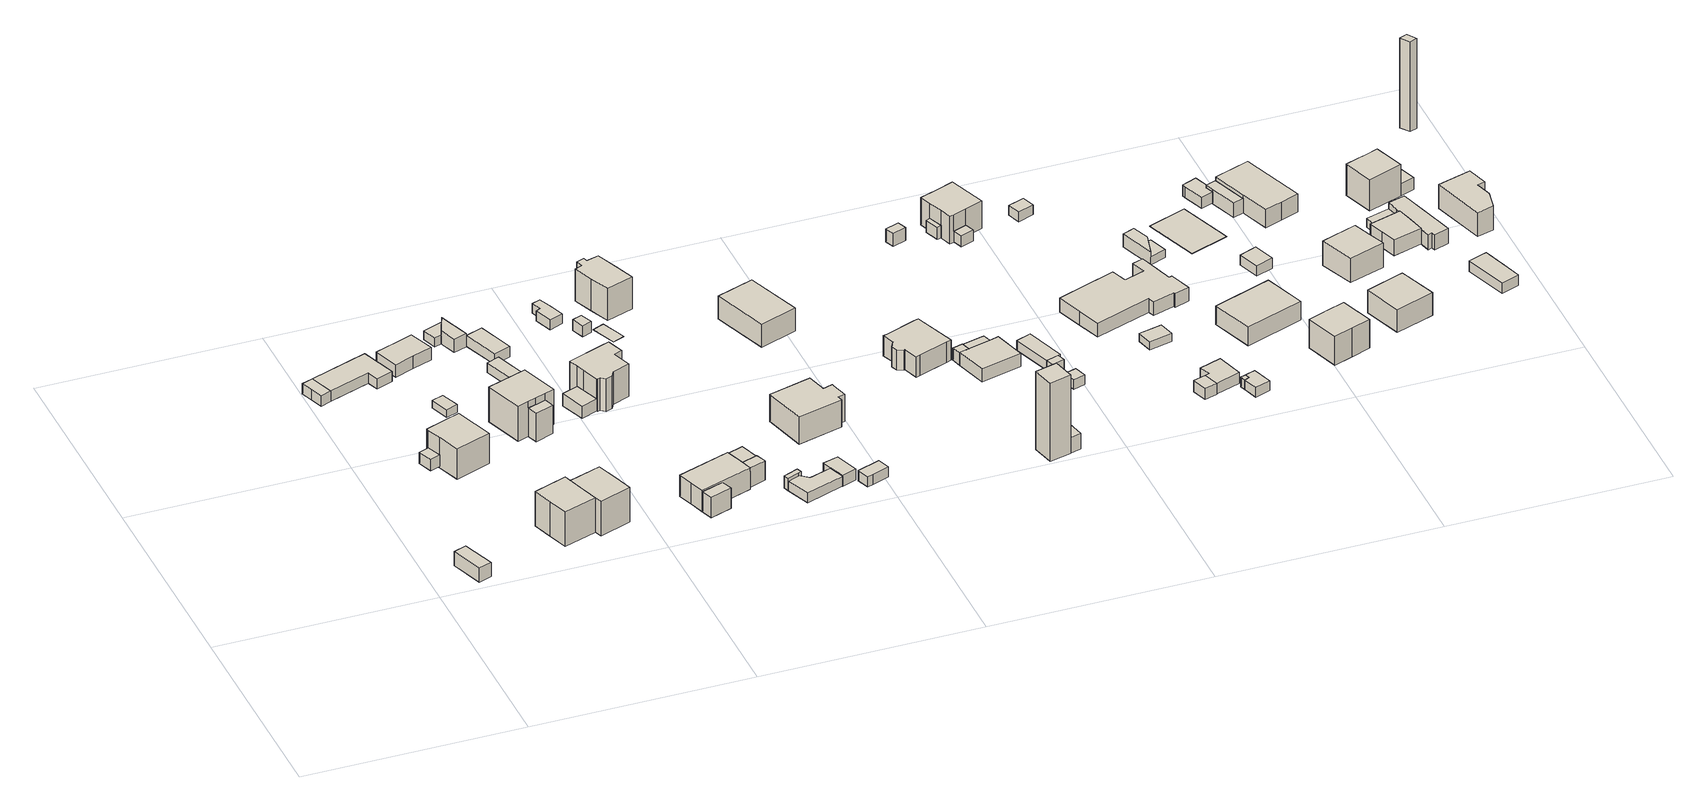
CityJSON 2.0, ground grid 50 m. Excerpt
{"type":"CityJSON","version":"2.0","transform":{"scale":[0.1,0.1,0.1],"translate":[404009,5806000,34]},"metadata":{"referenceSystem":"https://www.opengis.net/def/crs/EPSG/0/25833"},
"CityObjects":{
"building1":{"type":"Building","attributes":{"Gemeindeschluessel":"11000009","BezugspunktDach":"2200","function":"31001_2463","measuredHeight":4.82,"storeysAboveGround":1},"address":[{"country":"Germany","locality":"Berlin","thoroughfareNumber":"39A (1)","thoroughfareName":"Wiesenstraße"}],"geometry":[{"type":"Solid","lod":"1","boundaries":[[[[0,1,2,3]],[[4,5,6,7]],[[4,7,3,2]],[[5,4,2,1]],[[6,5,1,0]],[[7,6,0,3]]]]}]},
"building2":{"type":"Building","attributes":{"Gemeindeschluessel":"11000009","BezugspunktDach":"2200","function":"51009_1610","measuredHeight":2.91,"storeysAboveGround":0},"address":[{"country":"Germany","locality":"Berlin"}],"geometry":[{"type":"Solid","lod":"1","boundaries":[[[[8,9,10,11,12]],[[13,14,15,16,17]],[[13,17,12,11]],[[14,13,11,10]],[[15,14,10,9]],[[16,15,9,8]],[[17,16,8,12]]]]}]},
"building3":{"type":"Building","attributes":{"Gemeindeschluessel":"11000009","BezugspunktDach":"2200","function":"51009_1610","measuredHeight":2.77,"storeysAboveGround":0},"address":[{"country":"Germany","locality":"Berlin"}],"geometry":[{"type":"Solid","lod":"1","boundaries":[[[[18,19,20,21]],[[22,23,24,25]],[[22,25,21,20]],[[23,22,20,19]],[[24,23,19,18]],[[25,24,18,21]]]]}]},
"building4":{"type":"Building","attributes":{"Gemeindeschluessel":"11000009","BezugspunktDach":"2200","function":"31001_2000","measuredHeight":2.5,"storeysAboveGround":1},"address":[{"country":"Germany","locality":"Berlin","thoroughfareNumber":"39 (1)","thoroughfareName":"Bachstraße"}],"geometry":[{"type":"Solid","lod":"1","boundaries":[[[[10,26,27,28,29,11]],[[30,31,32,33,34,35]],[[30,35,11,29]],[[31,30,29,28]],[[32,31,28,27]],[[33,32,27,26]],[[34,33,26,10]],[[35,34,10,11]]]]}]},
"building5":{"type":"Building","attributes":{"Gemeindeschluessel":"11000009","BezugspunktDach":"2200","function":"31001_1010","measuredHeight":8.95,"storeysAboveGround":1},"address":[{"country":"Germany","locality":"Berlin","thoroughfareNumber":"7","thoroughfareName":"Wiesenstraße"}],"geometry":[{"type":"Solid","lod":"1","boundaries":[[[[36,37,38,39,40,41]],[[42,43,44,45,46,47]],[[42,47,41,40]],[[43,42,40,39]],[[44,43,39,38]],[[45,44,38,37]],[[46,45,37,36]],[[47,46,36,41]]]]}]},
"building6":{"type":"Building","attributes":{"Gemeindeschluessel":"11000009","BezugspunktDach":"2200","function":"31001_1010","measuredHeight":11.1,"storeysAboveGround":2},"address":[{"country":"Germany","locality":"Berlin","thoroughfareNumber":"41A","thoroughfareName":"Wiesenstraße"}],"geometry":[{"type":"Solid","lod":"1","boundaries":[[[[48,49,50,51,52,53,54]],[[55,56,57,58,59,60,61]],[[55,61,54,53]],[[56,55,53,52]],[[57,56,52,51]],[[58,57,51,50]],[[59,58,50,49]],[[60,59,49,48]],[[61,60,48,54]]]]}]},
"building7":{"type":"Building","attributes":{"Gemeindeschluessel":"11000009","BezugspunktDach":"2200","function":"31001_2000","measuredHeight":1.98,"storeysAboveGround":1},"address":[{"country":"Germany","locality":"Berlin","thoroughfareNumber":"6 (1)","thoroughfareName":"Wiesenstraße"}],"geometry":[{"type":"Solid","lod":"1","boundaries":[[[[62,63,64,65]],[[66,67,68,69]],[[66,69,65,64]],[[67,66,64,63]],[[68,67,63,62]],[[69,68,62,65]]]]}]},
"building8":{"type":"Building","attributes":{"Gemeindeschluessel":"11000009","BezugspunktDach":"2200","function":"31001_1010","measuredHeight":11.06,"storeysAboveGround":2},"address":[{"country":"Germany","locality":"Berlin","thoroughfareNumber":"41B","thoroughfareName":"Wiesenstraße"}],"geometry":[{"type":"Solid","lod":"1","boundaries":[[[[70,71,72,73,74,52]],[[75,76,77,78,79,56]],[[75,56,52,74]],[[76,75,74,73]],[[77,76,73,72]],[[78,77,72,71]],[[79,78,71,70]],[[56,79,70,52]]]]}]},
"building9":{"type":"Building","attributes":{"Gemeindeschluessel":"11000009","BezugspunktDach":"2200","function":"31001_1010","measuredHeight":4.11,"storeysAboveGround":1},"address":[{"country":"Germany","locality":"Berlin","thoroughfareNumber":"40 (2)","thoroughfareName":"Bachstraße"}],"geometry":[{"type":"Solid","lod":"1","boundaries":[[[[80,81,82,83,84,85]],[[86,87,88,89,90,91]],[[86,91,85,84]],[[87,86,84,83]],[[88,87,83,82]],[[89,88,82,81]],[[90,89,81,80]],[[91,90,80,85]]]]}]},
"building10":{"type":"Building","attributes":{"Gemeindeschluessel":"11000009","function":"31001_1010"},"address":[{"country":"Germany","locality":"Berlin","thoroughfareNumber":"6","thoroughfareName":"Wiesenstraße"}],"children":["building10-1","building10-2"]},
"building10-1":{"type":"BuildingPart","attributes":{"BezugspunktDach":"2200","measuredHeight":10.93,"storeysAboveGround":2},"parents":["building10"],"geometry":[{"type":"MultiSurface","lod":"1","boundaries":[[[92,93,94,95,96,97,98]],[[99,100,101,102,103,104,105]],[[99,105,98,97]],[[100,99,97,96]],[[101,100,96,95]],[[106,107,108,101,109,110,109,102,101,95,94]],[[103,102,94,93],[103,111,106,102]],[[104,103,93,92]],[[105,104,92,98]],[[102,109,107,106]],[[110,109,101,108,107]],[[106,111,103,102]]]}]},
"building10-2":{"type":"BuildingPart","attributes":{"BezugspunktDach":"2200","measuredHeight":7.29,"storeysAboveGround":2},"parents":["building10"],"geometry":[{"type":"MultiSurface","lod":"1","boundaries":[[[112,113,108,107,111]],[[109,101,114,115,103]],[[114,101,108,113]],[[115,114,113,112]],[[103,115,112,111]],[[109,102,106,107]],[[103,111,106,102]],[[101,109,107,108]]]}]},
"building11":{"type":"Building","attributes":{"Gemeindeschluessel":"11000009","function":"31001_2000"},"address":[{"country":"Germany","locality":"Berlin","thoroughfareNumber":"40 (1)","thoroughfareName":"Bachstraße"}],"children":["building11-1","building11-2"]},
"building11-1":{"type":"BuildingPart","attributes":{"BezugspunktDach":"2200","measuredHeight":3.23,"storeysAboveGround":1},"parents":["building11"],"geometry":[{"type":"MultiSurface","lod":"1","boundaries":[[[116,117,118,119]],[[120,121,122,123]],[[124,125,119,118]],[[121,120,118,117]],[[122,121,117,116]],[[123,122,116,119]],[[120,123,125,124]]]}]},
"building11-2":{"type":"BuildingPart","attributes":{"BezugspunktDach":"2200","measuredHeight":2.16,"storeysAboveGround":1},"parents":["building11"],"geometry":[{"type":"Solid","lod":"1","boundaries":[[[[126,125,124,127]],[[120,123,128,129]],[[120,129,127,124]],[[128,123,125,126]],[[129,128,126,127]],[[123,120,124,125]]]]}]},
"building12":{"type":"Building","attributes":{"Gemeindeschluessel":"11000009","BezugspunktDach":"2200","function":"31001_2000","measuredHeight":2.36,"storeysAboveGround":1},"address":[{"country":"Germany","locality":"Berlin","thoroughfareNumber":"6 (2)","thoroughfareName":"Wiesenstraße"}],"geometry":[{"type":"Solid","lod":"1","boundaries":[[[[130,131,132,133]],[[134,135,136,137]],[[134,137,133,132]],[[135,134,132,131]],[[136,135,131,130]],[[137,136,130,133]]]]}]},
"building13":{"type":"Building","attributes":{"Gemeindeschluessel":"11000009","BezugspunktDach":"2200","function":"31001_2000","measuredHeight":2.63,"storeysAboveGround":1},"address":[{"country":"Germany","locality":"Berlin","thoroughfareNumber":"5 (2)","thoroughfareName":"Wiesenstraße"}],"geometry":[{"type":"Solid","lod":"1","boundaries":[[[[138,139,140,141]],[[142,143,144,145]],[[142,145,141,140]],[[143,142,140,139]],[[144,143,139,138]],[[145,144,138,141]]]]}]},
"building14":{"type":"Building","attributes":{"Gemeindeschluessel":"11000009","BezugspunktDach":"2200","function":"31001_2463","measuredHeight":2.96,"storeysAboveGround":1},"address":[{"country":"Germany","locality":"Berlin","thoroughfareNumber":"5 (1)","thoroughfareName":"Wiesenstraße"}],"geometry":[{"type":"Solid","lod":"1","boundaries":[[[[146,147,148,149]],[[150,151,152,153]],[[150,153,149,148]],[[151,150,148,147]],[[152,151,147,146]],[[153,152,146,149]]]]}]},
"building15":{"type":"Building","attributes":{"Gemeindeschluessel":"11000009","function":"31001_1010"},"address":[{"country":"Germany","locality":"Berlin","thoroughfareNumber":"42","thoroughfareName":"Wiesenstraße"}],"children":["building15-1","building15-2","building15-3"]},
"building15-1":{"type":"BuildingPart","attributes":{"BezugspunktDach":"2200","measuredHeight":5.63,"storeysAboveGround":1},"parents":["building15"],"geometry":[{"type":"MultiSurface","lod":"1","boundaries":[[[154,155,156,157,158,159]],[[160,161,162,163,164,165]],[[160,165,159,158]],[[166,167,160,158,157]],[[162,168,169,166,161,157,156]],[[163,170,171,172,162,156,155]],[[164,163,155,154]],[[165,164,154,159]],[[161,160,167,166]],[[161,166,169,168]],[[172,171,170,163]]]}]},
"building15-2":{"type":"BuildingPart","attributes":{"BezugspunktDach":"2200","measuredHeight":4.95,"storeysAboveGround":1},"parents":["building15"],"geometry":[{"type":"MultiSurface","lod":"1","boundaries":[[[169,173,174,167]],[[175,176,168,160]],[[175,160,167,174]],[[176,175,174,173]],[[168,176,173,169]],[[168,161,160]],[[160,161,166,167]],[[169,166,177,161,168]]]}]},
"building15-3":{"type":"BuildingPart","attributes":{"BezugspunktDach":"2200","measuredHeight":4.95,"storeysAboveGround":1},"parents":["building15"],"geometry":[{"type":"Solid","lod":"1","boundaries":[[[[178,179,171,170]],[[172,180,181,163]],[[180,172,171,179]],[[181,180,179,178]],[[163,181,178,170]],[[172,163,170,171]]]]}]},
"building16":{"type":"Building","attributes":{"Gemeindeschluessel":"11000009","BezugspunktDach":"2200","function":"31001_1010","measuredHeight":10.63,"storeysAboveGround":2},"address":[{"country":"Germany","locality":"Berlin","thoroughfareNumber":"5","thoroughfareName":"Wiesenstraße"}],"geometry":[{"type":"Solid","lod":"1","boundaries":[[[[182,183,184,185,186,187,188,189,190,191,192,193,194,195]],[[196,197,198,199,200,201,202,203,204,205,151,206,150,207]],[[196,207,195,194]],[[197,196,194,193]],[[198,197,193,192]],[[199,198,192,191]],[[200,199,191,190]],[[201,200,190,189]],[[202,201,189,188]],[[203,202,188,187]],[[204,203,187,186]],[[205,204,186,185]],[[151,205,185,184]],[[206,151,184,183]],[[150,206,183,182]],[[207,150,182,195]]]]}]},
"building17":{"type":"Building","attributes":{"Gemeindeschluessel":"11000009","BezugspunktDach":"2200","function":"51009_1610","measuredHeight":4.8,"storeysAboveGround":0},"address":[{"country":"Germany","locality":"Berlin"}],"geometry":[{"type":"Solid","lod":"1","boundaries":[[[[208,209,210,211]],[[212,213,214,215]],[[212,215,211,210]],[[213,212,210,209]],[[214,213,209,208]],[[215,214,208,211]]]]}]},
"building18":{"type":"Building","attributes":{"Gemeindeschluessel":"11000009","BezugspunktDach":"2200","function":"31001_2000","measuredHeight":2.43,"storeysAboveGround":1},"address":[{"country":"Germany","locality":"Berlin","thoroughfareNumber":"5 (3)","thoroughfareName":"Wiesenstraße"}],"geometry":[{"type":"Solid","lod":"1","boundaries":[[[[216,217,218,219,220,221,222]],[[223,224,225,226,227,228,229]],[[223,229,222,221]],[[224,223,221,220]],[[225,224,220,219]],[[226,225,219,218]],[[227,226,218,217]],[[228,227,217,216]],[[229,228,216,222]]]]}]},
"building19":{"type":"Building","attributes":{"Gemeindeschluessel":"11000009","BezugspunktDach":"2200","function":"51009_1610","measuredHeight":3,"storeysAboveGround":0},"address":[{"country":"Germany","locality":"Berlin"}],"geometry":[{"type":"Solid","lod":"1","boundaries":[[[[230,231,232,233,234]],[[235,236,237,238,239]],[[235,239,234,233]],[[236,235,233,232]],[[237,236,232,231]],[[238,237,231,230]],[[239,238,230,234]]]]}]},
"building20":{"type":"Building","attributes":{"Gemeindeschluessel":"11000009","BezugspunktDach":"2200","function":"31001_2000","measuredHeight":2.67,"storeysAboveGround":1},"address":[{"country":"Germany","locality":"Berlin","thoroughfareNumber":"4 (2)","thoroughfareName":"Wiesenstraße"}],"geometry":[{"type":"Solid","lod":"1","boundaries":[[[[240,241,242,243]],[[244,245,246,247]],[[244,247,243,242]],[[245,244,242,241]],[[246,245,241,240]],[[247,246,240,243]]]]}]},
"building21":{"type":"Building","attributes":{"Gemeindeschluessel":"11000009","BezugspunktDach":"2200","function":"31001_2723","measuredHeight":2.35,"storeysAboveGround":1},"address":[{"country":"Germany","locality":"Berlin","thoroughfareNumber":"43 (1)","thoroughfareName":"Wiesenstraße"}],"geometry":[{"type":"Solid","lod":"1","boundaries":[[[[248,249,250,251,252,253]],[[237,254,255,256,257,238]],[[237,238,253,252]],[[254,237,252,251]],[[255,254,251,250]],[[256,255,250,249]],[[257,256,249,248]],[[238,257,248,253]]]]}]},
"building22":{"type":"Building","attributes":{"Gemeindeschluessel":"11000009","BezugspunktDach":"2200","function":"31001_2000","measuredHeight":0.142,"storeysAboveGround":1},"address":[{"country":"Germany","locality":"Berlin","thoroughfareNumber":"4 (1)","thoroughfareName":"Wiesenstraße"}],"geometry":[{"type":"Solid","lod":"1","boundaries":[[[[258,259,260,261]],[[262,263,264,265]],[[262,265,261,260]],[[263,262,260,259]],[[264,263,259,258]],[[265,264,258,261]]]]}]},
"building23":{"type":"Building","attributes":{"Gemeindeschluessel":"11000009","BezugspunktDach":"2200","function":"51009_1610","measuredHeight":3,"storeysAboveGround":0},"address":[{"country":"Germany","locality":"Berlin"}],"geometry":[{"type":"Solid","lod":"1","boundaries":[[[[266,267,268,269,270]],[[271,272,273,274,275]],[[271,275,270,269]],[[272,271,269,268]],[[273,272,268,267]],[[274,273,267,266]],[[275,274,266,270]]]]}]},
"building24":{"type":"Building","attributes":{"Gemeindeschluessel":"11000009","BezugspunktDach":"2200","function":"31001_1010","measuredHeight":9.44,"storeysAboveGround":2},"address":[{"country":"Germany","locality":"Berlin","thoroughfareNumber":"4","thoroughfareName":"Wiesenstraße"}],"geometry":[{"type":"Solid","lod":"1","boundaries":[[[[276,277,278,279,280,281,282,283,284,285]],[[286,287,288,289,290,291,292,293,294,295]],[[286,295,285,284]],[[287,286,284,283]],[[288,287,283,282]],[[289,288,282,281]],[[290,289,281,280]],[[291,290,280,279]],[[292,291,279,278]],[[293,292,278,277]],[[294,293,277,276]],[[295,294,276,285]]]]}]},
"building25":{"type":"Building","attributes":{"Gemeindeschluessel":"11000009","BezugspunktDach":"2200","function":"31001_2463","measuredHeight":2.46,"storeysAboveGround":1},"address":[{"country":"Germany","locality":"Berlin","thoroughfareNumber":"13 (1)","thoroughfareName":"Birkenstraße"}],"geometry":[{"type":"Solid","lod":"1","boundaries":[[[[296,297,298,299,300]],[[301,302,303,304,305]],[[301,305,300,299]],[[302,301,299,298]],[[303,302,298,297]],[[304,303,297,296]],[[305,304,296,300]]]]}]},
"building26":{"type":"Building","attributes":{"Gemeindeschluessel":"11000009","BezugspunktDach":"2200","function":"31001_1010","measuredHeight":8.72,"storeysAboveGround":1},"address":[{"country":"Germany","locality":"Berlin","thoroughfareNumber":"43","thoroughfareName":"Wiesenstraße"}],"geometry":[{"type":"Solid","lod":"1","boundaries":[[[[306,307,308,309,310,311,312,313,314]],[[315,316,317,318,319,320,321,322,323]],[[315,323,314,313]],[[316,315,313,312]],[[317,316,312,311]],[[318,317,311,310]],[[319,318,310,309]],[[320,319,309,308]],[[321,320,308,307]],[[322,321,307,306]],[[323,322,306,314]]]]}]},
"building27":{"type":"Building","attributes":{"Gemeindeschluessel":"11000009","BezugspunktDach":"2200","function":"31001_1010","measuredHeight":6.7,"storeysAboveGround":1},"address":[{"country":"Germany","locality":"Berlin","thoroughfareNumber":"3B","thoroughfareName":"Wiesenstraße"}],"geometry":[{"type":"Solid","lod":"1","boundaries":[[[[324,325,326,327]],[[328,329,330,331]],[[328,331,327,326]],[[329,328,326,325]],[[330,329,325,324]],[[331,330,324,327]]]]}]},
"building28":{"type":"Building","attributes":{"Gemeindeschluessel":"11000009","BezugspunktDach":"2200","function":"31001_1010","measuredHeight":6.63,"storeysAboveGround":1},"address":[{"country":"Germany","locality":"Berlin","thoroughfareNumber":"44A","thoroughfareName":"Wiesenstraße"}],"geometry":[{"type":"Solid","lod":"1","boundaries":[[[[332,333,334,335,336,337,338,339,340,341,342,343,344,345]],[[346,347,348,349,350,351,352,353,354,355,356,357,358,359]],[[346,359,345,344]],[[347,346,344,343]],[[348,347,343,342]],[[349,348,342,341]],[[350,349,341,340]],[[351,350,340,339]],[[352,351,339,338]],[[353,352,338,337]],[[354,353,337,336]],[[355,354,336,335]],[[356,355,335,334]],[[357,356,334,333]],[[358,357,333,332]],[[359,358,332,345]]]]}]},
"building29":{"type":"Building","attributes":{"Gemeindeschluessel":"11000009","BezugspunktDach":"2200","function":"31001_1312","measuredHeight":19.29,"storeysAboveGround":1},"address":[{"country":"Germany","locality":"Berlin","thoroughfareNumber":"5","thoroughfareName":"Birkenstraße"}],"geometry":[{"type":"Solid","lod":"1","boundaries":[[[[360,361,362,363]],[[364,365,366,367]],[[364,367,363,362]],[[365,364,362,361]],[[366,365,361,360]],[[367,366,360,363]]]]}]},
"building30":{"type":"Building","attributes":{"Gemeindeschluessel":"11000009","BezugspunktDach":"2200","function":"51009_1610","measuredHeight":3.84,"storeysAboveGround":0},"address":[{"country":"Germany","locality":"Berlin"}],"geometry":[{"type":"Solid","lod":"1","boundaries":[[[[368,369,370,371,372,373]],[[374,375,376,377,378,379]],[[374,379,373,372]],[[375,374,372,371]],[[376,375,371,370]],[[377,376,370,369]],[[378,377,369,368]],[[379,378,368,373]]]]}]},
"building31":{"type":"Building","attributes":{"Gemeindeschluessel":"11000009","BezugspunktDach":"2200","function":"51009_1610","measuredHeight":3,"storeysAboveGround":0},"address":[{"country":"Germany","locality":"Berlin"}],"geometry":[{"type":"Solid","lod":"1","boundaries":[[[[380,381,382,383]],[[384,385,386,387]],[[384,387,383,382]],[[385,384,382,381]],[[386,385,381,380]],[[387,386,380,383]]]]}]},
"building32":{"type":"Building","attributes":{"Gemeindeschluessel":"11000009","function":"31001_1010"},"address":[{"country":"Germany","locality":"Berlin","thoroughfareNumber":"44","thoroughfareName":"Wiesenstraße"}],"children":["building32-1","building32-2"]},
"building32-1":{"type":"BuildingPart","attributes":{"BezugspunktDach":"2200","measuredHeight":3.59,"storeysAboveGround":1},"parents":["building32"],"geometry":[{"type":"MultiSurface","lod":"1","boundaries":[[[388,389,390,391,392,393]],[[385,394,395,396,397,386]],[[385,386,393,392]],[[398,399,392,391]],[[395,394,391,390]],[[396,395,390,389]],[[397,396,389,388]],[[386,397,388,393]],[[394,385,399,398]]]}]},
"building32-2":{"type":"BuildingPart","attributes":{"BezugspunktDach":"2200","measuredHeight":2.88,"storeysAboveGround":1},"parents":["building32"],"geometry":[{"type":"MultiSurface","lod":"1","boundaries":[[[399,398,400,401]],[[402,394,385,384]],[[402,384,401,400]],[[394,402,400,398]],[[384,385,399,401]],[[385,394,398,399,403]]]}]},
"building33":{"type":"Building","attributes":{"Gemeindeschluessel":"11000009","BezugspunktDach":"2200","function":"31001_2723","measuredHeight":2.33,"storeysAboveGround":1},"address":[{"country":"Germany","locality":"Berlin","thoroughfareNumber":"10 (1)","thoroughfareName":"Parchwitzer Straße"}],"geometry":[{"type":"Solid","lod":"1","boundaries":[[[[404,405,406,407]],[[408,409,410,411]],[[408,411,407,406]],[[409,408,406,405]],[[410,409,405,404]],[[411,410,404,407]]]]}]},
"building34":{"type":"Building","attributes":{"Gemeindeschluessel":"11000009","BezugspunktDach":"2200","function":"31001_2723","measuredHeight":2.32,"storeysAboveGround":1},"address":[{"country":"Germany","locality":"Berlin","thoroughfareNumber":"45 (2)","thoroughfareName":"Wiesenstraße"}],"geometry":[{"type":"Solid","lod":"1","boundaries":[[[[412,413,414,415]],[[416,417,418,419]],[[416,419,415,414]],[[417,416,414,413]],[[418,417,413,412]],[[419,418,412,415]]]]}]},
"building35":{"type":"Building","attributes":{"Gemeindeschluessel":"11000009","BezugspunktDach":"2200","function":"31001_2463","measuredHeight":2.36,"storeysAboveGround":1},"address":[{"country":"Germany","locality":"Berlin","thoroughfareNumber":"45 (1)","thoroughfareName":"Wiesenstraße"}],"geometry":[{"type":"Solid","lod":"1","boundaries":[[[[415,414,420,421,422]],[[423,424,416,419,425]],[[423,425,422,421]],[[424,423,421,420]],[[416,424,420,414]],[[419,416,414,415]],[[425,419,415,422]]]]}]},
"building36":{"type":"Building","attributes":{"Gemeindeschluessel":"11000009","BezugspunktDach":"2200","function":"31001_2723","measuredHeight":3.26,"storeysAboveGround":1},"address":[{"country":"Germany","locality":"Berlin","thoroughfareNumber":"2C (1)","thoroughfareName":"Wiesenstraße"}],"geometry":[{"type":"Solid","lod":"1","boundaries":[[[[426,427,428,429]],[[430,431,432,433]],[[430,433,429,428]],[[431,430,428,427]],[[432,431,427,426]],[[433,432,426,429]]]]}]},
"building37":{"type":"Building","attributes":{"Gemeindeschluessel":"11000009","BezugspunktDach":"2200","function":"51009_1610","measuredHeight":3,"storeysAboveGround":0},"address":[{"country":"Germany","locality":"Berlin"}],"geometry":[{"type":"Solid","lod":"1","boundaries":[[[[434,435,436,437]],[[438,439,440,441]],[[438,441,437,436]],[[439,438,436,435]],[[440,439,435,434]],[[441,440,434,437]]]]}]},
"building38":{"type":"Building","attributes":{"Gemeindeschluessel":"11000009","function":"31001_1010"},"address":[{"country":"Germany","locality":"Berlin","thoroughfareNumber":"2","thoroughfareName":"Wiesenstraße"}],"children":["building38-1","building38-2"]},
"building38-1":{"type":"BuildingPart","attributes":{"BezugspunktDach":"2200","measuredHeight":8.37,"storeysAboveGround":2},"parents":["building38"],"geometry":[{"type":"MultiSurface","lod":"1","boundaries":[[[442,443,444,445,446,447,448,449,450]],[[451,452,453,454,455,456,457,458,459]],[[451,459,450,449]],[[452,451,449,448]],[[453,452,448,447]],[[454,453,447,446]],[[460,461,446,445]],[[455,454,462,463]],[[456,455,445,444]],[[457,456,444,443]],[[458,457,443,442]],[[459,458,442,450]],[[463,462,461,460]]]}]},
"building38-2":{"type":"BuildingPart","attributes":{"BezugspunktDach":"2200","measuredHeight":2.7,"storeysAboveGround":2},"parents":["building38"],"geometry":[{"type":"Solid","lod":"1","boundaries":[[[[464,465,461,460]],[[462,466,467,463]],[[466,462,461,465]],[[467,466,465,464]],[[463,467,464,460]],[[463,460,461,462]]]]}]},
"building39":{"type":"Building","attributes":{"Gemeindeschluessel":"11000009","BezugspunktDach":"2200","function":"51009_1610","measuredHeight":2.78,"storeysAboveGround":0},"address":[{"country":"Germany","locality":"Berlin"}],"geometry":[{"type":"Solid","lod":"1","boundaries":[[[[468,469,470,471]],[[472,473,474,475]],[[472,475,471,470]],[[473,472,470,469]],[[474,473,469,468]],[[475,474,468,471]]]]}]},
"building40":{"type":"Building","attributes":{"Gemeindeschluessel":"11000009","BezugspunktDach":"2200","function":"31001_2000","measuredHeight":1.94,"storeysAboveGround":1},"address":[{"country":"Germany","locality":"Berlin","thoroughfareNumber":"6A (1)","thoroughfareName":"Parchwitzer Straße"}],"geometry":[{"type":"Solid","lod":"1","boundaries":[[[[476,477,478,479]],[[480,481,482,483]],[[480,483,479,478]],[[481,480,478,477]],[[482,481,477,476]],[[483,482,476,479]]]]}]},
"building41":{"type":"Building","attributes":{"Gemeindeschluessel":"11000009","BezugspunktDach":"2200","function":"31001_1312","measuredHeight":2.71,"storeysAboveGround":1},"address":[{"country":"Germany","locality":"Berlin","thoroughfareNumber":"8","thoroughfareName":"Parchwitzer Straße"}],"geometry":[{"type":"Solid","lod":"1","boundaries":[[[[469,484,485,486,487,470]],[[488,489,490,491,492,493]],[[488,493,470,487]],[[489,488,487,486]],[[490,489,486,485]],[[491,490,485,484]],[[492,491,484,469]],[[493,492,469,470]]]]}]},
"building42":{"type":"Building","attributes":{"Gemeindeschluessel":"11000009","BezugspunktDach":"2200","function":"31001_1010","measuredHeight":3.37,"storeysAboveGround":1},"address":[{"country":"Germany","locality":"Berlin","thoroughfareNumber":"45, 46","thoroughfareName":"Wiesenstraße"}],"geometry":[{"type":"Solid","lod":"1","boundaries":[[[[494,495,496,497,498,499,500,501,502,503,504,505,506,507,508,509]],[[510,511,512,513,514,515,516,517,518,519,520,521,522,523,524,525]],[[510,525,509,508]],[[511,510,508,507]],[[512,511,507,506]],[[513,512,506,505]],[[514,513,505,504]],[[515,514,504,503]],[[516,515,503,502]],[[517,516,502,501]],[[518,517,501,500]],[[519,518,500,499]],[[520,519,499,498]],[[521,520,498,497]],[[522,521,497,496]],[[523,522,496,495]],[[524,523,495,494]],[[525,524,494,509]]]]}]},
"building43":{"type":"Building","attributes":{"Gemeindeschluessel":"11000009","BezugspunktDach":"2200","function":"51009_1610","measuredHeight":2.33,"storeysAboveGround":0},"address":[{"country":"Germany","locality":"Berlin"}],"geometry":[{"type":"Solid","lod":"1","boundaries":[[[[526,527,528,529]],[[530,531,532,533]],[[530,533,529,528]],[[531,530,528,527]],[[532,531,527,526]],[[533,532,526,529]]]]}]},
"building44":{"type":"Building","attributes":{"Gemeindeschluessel":"11000009","BezugspunktDach":"2200","function":"31001_1312","measuredHeight":2.35,"storeysAboveGround":1},"address":[{"country":"Germany","locality":"Berlin","thoroughfareNumber":"8 (1)","thoroughfareName":"Parchwitzer Straße"}],"geometry":[{"type":"Solid","lod":"1","boundaries":[[[[534,535,536,528,527,526]],[[531,530,537,538,539,532]],[[531,532,526,527]],[[530,531,527,528]],[[537,530,528,536]],[[538,537,536,535]],[[539,538,535,534]],[[532,539,534,526]]]]}]},
"building45":{"type":"Building","attributes":{"Gemeindeschluessel":"11000009","BezugspunktDach":"2200","function":"31001_1313","measuredHeight":2.61,"storeysAboveGround":1},"address":[{"country":"Germany","locality":"Berlin","thoroughfareNumber":"1C (1)","thoroughfareName":"Wiesenstraße"}],"geometry":[{"type":"Solid","lod":"1","boundaries":[[[[540,541,542,543]],[[544,545,546,547]],[[544,547,543,542]],[[545,544,542,541]],[[546,545,541,540]],[[547,546,540,543]]]]}]},
"building46":{"type":"Building","attributes":{"Gemeindeschluessel":"11000009","function":"31001_2723"},"address":[{"country":"Germany","locality":"Berlin","thoroughfareNumber":"47 (1)","thoroughfareName":"Wiesenstraße"}],"children":["building46-1","building46-2"]},
"building46-1":{"type":"BuildingPart","attributes":{"BezugspunktDach":"2200","measuredHeight":3.22,"storeysAboveGround":1},"parents":["building46"],"geometry":[{"type":"MultiSurface","lod":"1","boundaries":[[[548,549,550,551]],[[552,553,554,555]],[[552,555,551,550]],[[553,552,550,549]],[[556,557,553,549,548]],[[555,554,548,551]],[[554,553,557,556]]]}]},
"building46-2":{"type":"BuildingPart","attributes":{"BezugspunktDach":"2200","measuredHeight":2.02,"storeysAboveGround":1},"parents":["building46"],"geometry":[{"type":"Solid","lod":"1","boundaries":[[[[558,559,557,556]],[[553,560,561,554]],[[560,553,557,559]],[[561,560,559,558]],[[554,561,558,556]],[[553,554,556,557]]]]}]},
"building47":{"type":"Building","attributes":{"Gemeindeschluessel":"11000009","BezugspunktDach":"2200","function":"31001_1010","measuredHeight":5.75,"storeysAboveGround":1},"address":[{"country":"Germany","locality":"Berlin","thoroughfareNumber":"6A","thoroughfareName":"Parchwitzer Straße"}],"geometry":[{"type":"Solid","lod":"1","boundaries":[[[[562,563,564,565]],[[566,567,568,569]],[[566,569,565,564]],[[567,566,564,563]],[[568,567,563,562]],[[569,568,562,565]]]]}]},
"building48":{"type":"Building","attributes":{"Gemeindeschluessel":"11000009","BezugspunktDach":"2200","function":"31001_1010","measuredHeight":9.51,"storeysAboveGround":1},"address":[{"country":"Germany","locality":"Berlin","thoroughfareNumber":"6","thoroughfareName":"Parchwitzer Straße"}],"geometry":[{"type":"Solid","lod":"1","boundaries":[[[[570,571,572,573,574,575]],[[576,577,578,579,580,581]],[[576,581,575,574]],[[577,576,574,573]],[[578,577,573,572]],[[579,578,572,571]],[[580,579,571,570]],[[581,580,570,575]]]]}]},
"building49":{"type":"Building","attributes":{"Gemeindeschluessel":"11000009","BezugspunktDach":"2200","function":"31001_1010","measuredHeight":0.156,"storeysAboveGround":1},"address":[{"country":"Germany","locality":"Berlin","thoroughfareNumber":"47","thoroughfareName":"Wiesenstraße"}],"geometry":[{"type":"Solid","lod":"1","boundaries":[[[[582,583,584,585]],[[586,587,588,589]],[[586,589,585,584]],[[587,586,584,583]],[[588,587,583,582]],[[589,588,582,585]]]]}]},
"building50":{"type":"Building","attributes":{"Gemeindeschluessel":"11000009","BezugspunktDach":"2200","function":"31001_2741","measuredHeight":3.12,"storeysAboveGround":1},"address":[{"country":"Germany","locality":"Berlin","thoroughfareNumber":"47 (2)","thoroughfareName":"Wiesenstraße"}],"geometry":[{"type":"Solid","lod":"1","boundaries":[[[[590,591,592,593]],[[594,595,596,597]],[[594,597,593,592]],[[595,594,592,591]],[[596,595,591,590]],[[597,596,590,593]]]]}]},
"building51":{"type":"Building","attributes":{"Gemeindeschluessel":"11000009","BezugspunktDach":"2200","function":"51009_1611","measuredHeight":2.7,"storeysAboveGround":0},"address":[{"country":"Germany","locality":"Berlin"}],"geometry":[{"type":"Solid","lod":"1","boundaries":[[[[598,599,600,601,602,603,604]],[[605,606,607,608,609,610,611]],[[605,611,604,603]],[[606,605,603,602]],[[607,606,602,601]],[[608,607,601,600]],[[609,608,600,599]],[[610,609,599,598]],[[611,610,598,604]]]]}]},
"building52":{"type":"Building","attributes":{"Gemeindeschluessel":"11000009","BezugspunktDach":"2200","function":"31001_1010","measuredHeight":8.25,"storeysAboveGround":1},"address":[{"country":"Germany","locality":"Berlin","thoroughfareNumber":"4","thoroughfareName":"Parchwitzer Straße"}],"geometry":[{"type":"Solid","lod":"1","boundaries":[[[[612,613,614,615]],[[616,617,618,619]],[[616,619,615,614]],[[617,616,614,613]],[[618,617,613,612]],[[619,618,612,615]]]]}]},
"building53":{"type":"Building","attributes":{"Gemeindeschluessel":"11000009","function":"31001_1010"},"address":[{"country":"Germany","locality":"Berlin","thoroughfareNumber":"47A","thoroughfareName":"Wiesenstraße"}],"children":["building53-1","building53-2"]},
"building53-1":{"type":"BuildingPart","attributes":{"BezugspunktDach":"2200","measuredHeight":5.32,"storeysAboveGround":1},"parents":["building53"],"geometry":[{"type":"MultiSurface","lod":"1","boundaries":[[[620,621,622,623,624,625]],[[626,627,628,629,630,631]],[[626,631,625,624]],[[627,626,624,623]],[[628,627,623,622]],[[629,628,622,621]],[[630,629,621,620]],[[632,633,620,625]],[[631,630,633,632]]]}]},
"building53-2":{"type":"BuildingPart","attributes":{"BezugspunktDach":"2200","measuredHeight":3.58,"storeysAboveGround":1},"parents":["building53"],"geometry":[{"type":"MultiSurface","lod":"1","boundaries":[[[634,635,633,632,636,637]],[[638,631,630,639,640,641]],[[638,641,637,636]],[[631,638,636,632]],[[630,631,632,631,630,633]],[[639,630,633,635]],[[640,639,635,634]],[[641,640,634,637]]]}]},
"building54":{"type":"Building","attributes":{"Gemeindeschluessel":"11000009","BezugspunktDach":"2200","function":"31001_1010","measuredHeight":7.54,"storeysAboveGround":1},"address":[{"country":"Germany","locality":"Berlin","thoroughfareNumber":"4A","thoroughfareName":"Parchwitzer Straße"}],"geometry":[{"type":"Solid","lod":"1","boundaries":[[[[642,643,644,645,646]],[[647,648,649,650,651]],[[647,651,646,645]],[[648,647,645,644]],[[649,648,644,643]],[[650,649,643,642]],[[651,650,642,646]]]]}]},
"building55":{"type":"Building","attributes":{"Gemeindeschluessel":"11000009","BezugspunktDach":"2200","function":"31001_2000","measuredHeight":2.21,"storeysAboveGround":1},"address":[{"country":"Germany","locality":"Berlin","thoroughfareNumber":"2 (1)","thoroughfareName":"Parchwitzer Straße"}],"geometry":[{"type":"Solid","lod":"1","boundaries":[[[[652,653,654,655]],[[656,657,658,659]],[[656,659,655,654]],[[657,656,654,653]],[[658,657,653,652]],[[659,658,652,655]]]]}]},
"building56":{"type":"Building","attributes":{"Gemeindeschluessel":"11000009","function":"31001_1010"},"address":[{"country":"Germany","locality":"Berlin","thoroughfareNumber":"2","thoroughfareName":"Parchwitzer Straße"}],"children":["building56-1","building56-2"]},
"building56-1":{"type":"BuildingPart","attributes":{"BezugspunktDach":"2200","measuredHeight":4.63,"storeysAboveGround":1},"parents":["building56"],"geometry":[{"type":"MultiSurface","lod":"1","boundaries":[[[660,661,662,663,664,665,666,667,668,669]],[[670,671,672,673,674,675,676,677,657,656]],[[670,656,669,668]],[[671,670,668,667]],[[672,671,667,666]],[[673,672,666,665]],[[674,673,665,664]],[[675,674,664,663]],[[675,663,678,679]],[[657,677,661,660]],[[656,657,660,669]],[[676,680,681,662]],[[679,678,681,680]],[[677,676,662,661]]]}]},
"building56-2":{"type":"BuildingPart","attributes":{"BezugspunktDach":"2200","measuredHeight":4.91,"storeysAboveGround":1},"parents":["building56"],"geometry":[{"type":"MultiSurface","lod":"1","boundaries":[[[682,683,684,685,686,687]],[[677,680,679,688,689,690]],[[677,690,687,686]],[[681,662,661,686,685]],[[691,677,676]],[[678,681,680,685,684]],[[688,679,684,683]],[[689,688,683,682]],[[690,689,682,687]],[[680,691,676,662,681]],[[676,677,661,662]],[[679,680,681,678]]]}]},
"building57":{"type":"Building","attributes":{"Gemeindeschluessel":"11000009","function":"31001_1010"},"address":[{"country":"Germany","locality":"Berlin","thoroughfareNumber":"48","thoroughfareName":"Wiesenstraße"}],"children":["building57-1","building57-2"]},
"building57-1":{"type":"BuildingPart","attributes":{"BezugspunktDach":"2200","measuredHeight":8.6,"storeysAboveGround":2},"parents":["building57"],"geometry":[{"type":"MultiSurface","lod":"1","boundaries":[[[692,693,694,695,696,697]],[[698,699,700,701,702,703]],[[698,703,697,696]],[[699,704,705,706,696,695]],[[700,699,695,694]],[[701,700,694,693]],[[702,701,693,692]],[[703,702,692,697]],[[698,706,705,704,699]]]}]},
"building57-2":{"type":"BuildingPart","attributes":{"BezugspunktDach":"2200","measuredHeight":4.11,"storeysAboveGround":2},"parents":["building57"],"geometry":[{"type":"Solid","lod":"1","boundaries":[[[[705,704,707,708]],[[709,699,698,710]],[[709,710,708,707]],[[699,709,707,704]],[[710,698,705,708]],[[698,699,704,705]]]]}]},
"building58":{"type":"Building","attributes":{"Gemeindeschluessel":"11000009","BezugspunktDach":"2200","function":"31001_2000","measuredHeight":2.71,"storeysAboveGround":1},"address":[{"country":"Germany","locality":"Berlin","thoroughfareNumber":"2 (2)","thoroughfareName":"Parchwitzer Straße"}],"geometry":[{"type":"Solid","lod":"1","boundaries":[[[[711,712,713,714,715]],[[716,717,718,719,720]],[[716,720,715,714]],[[717,716,714,713]],[[718,717,713,712]],[[719,718,712,711]],[[720,719,711,715]]]]}]},
"building59":{"type":"Building","attributes":{"Gemeindeschluessel":"11000009","BezugspunktDach":"2200","function":"31001_2000","measuredHeight":2.96,"storeysAboveGround":1},"address":[{"country":"Germany","locality":"Berlin","thoroughfareNumber":"48 (1)","thoroughfareName":"Wiesenstraße"}],"geometry":[{"type":"Solid","lod":"1","boundaries":[[[[721,722,723,724,725]],[[726,727,728,701,700]],[[726,700,725,724]],[[727,726,724,723]],[[728,727,723,722]],[[701,728,722,721]],[[700,701,721,725]]]]}]},
"building60":{"type":"Building","attributes":{"Gemeindeschluessel":"11000009","BezugspunktDach":"2200","function":"31001_1010","measuredHeight":5.91,"storeysAboveGround":1},"address":[{"country":"Germany","locality":"Berlin","thoroughfareNumber":"2A","thoroughfareName":"Parchwitzer Straße"}],"geometry":[{"type":"Solid","lod":"1","boundaries":[[[[729,730,731,732,733,734,735,736]],[[737,738,739,740,741,742,743,744]],[[737,744,736,735]],[[738,737,735,734]],[[739,738,734,733]],[[740,739,733,732]],[[741,740,732,731]],[[742,741,731,730]],[[743,742,730,729]],[[744,743,729,736]]]]}]},
"building61":{"type":"Building","attributes":{"Gemeindeschluessel":"11000009","BezugspunktDach":"2200","function":"31001_2000","measuredHeight":22.2,"storeysAboveGround":1},"address":[{"country":"Germany","locality":"Berlin","thoroughfareNumber":"49 (1)","thoroughfareName":"Wiesenstraße"}],"geometry":[{"type":"Solid","lod":"1","boundaries":[[[[745,746,747,748]],[[749,750,751,752]],[[749,752,748,747]],[[750,749,747,746]],[[751,750,746,745]],[[752,751,745,748]]]]}]}
},
"vertices":[
[90,10,47],[120,20,47],[93,94,47],[64,84,47],[93,94,12],[120,20,12],[90,10,12],[64,84,12],
[11,751,33],[21,723,33],[45,732,33],[26,787,33],[1,778,33],[26,787,7],[45,732,7],[21,723,7],[11,751,7],[1,778,7],
[144,424,37],[167,432,37],[155,465,37],[132,456,37],[155,465,9],[167,432,9],[144,424,9],[132,456,9],
[140,765,33],[149,739,33],[187,753,33],[158,833,33],[158,833,8],[187,753,8],[149,739,8],[140,765,8],[45,732,8],[26,787,8],
[155,465,80],[167,432,80],[186,381,80],[267,410,80],[235,500,80],[153,470,80],[235,500,5],[267,410,5],[186,381,5],[167,432,5],[155,465,5],[153,470,5],
[286,116,94],[301,71,94],[377,96,94],[362,143,94],[352,173,94],[347,189,94],[271,162,94],[347,189,9],[352,173,9],[362,143,9],[377,96,9],[301,71,9],[286,116,9],[271,162,9],
[244,592,27],[271,602,27],[256,644,27],[229,635,27],[256,644,8],[271,602,8],[244,592,8],[229,635,8],
[367,127,94],[383,80,94],[456,106,94],[441,152,94],[425,198,94],[425,198,9],[441,152,9],[456,106,9],[383,80,9],[367,127,9],
[201,769,36],[246,785,36],[291,801,36],[270,858,36],[226,842,36],[181,826,36],[226,842,5],[270,858,5],[291,801,5],[246,785,5],[201,769,5],[181,826,5],
[349,460,94],[374,469,94],[394,476,94],[417,484,94],[439,491,94],[409,578,94],[319,547,94],[409,578,8],[439,491,8],[417,484,8],[394,476,8],[374,469,8],[349,460,8],[319,547,8],[394,476,78],[395,476,78],[417,484,78],[395,476,8],[395,476,43],[374,469,78],
[383,445,78],[425,460,78],[425,460,8],[383,445,8],
[345,810,37],[375,820,37],[349,892,37],[331,849,37],[349,892,4],[375,820,4],[345,810,4],[331,849,4],[349,892,26],[331,849,26],
[315,843,26],[304,876,26],[315,843,4],[304,876,4],
[404,649,31],[433,659,31],[409,726,31],[380,715,31],[409,726,7],[433,659,7],[404,649,7],[380,715,7],
[405,738,32],[444,752,32],[414,835,32],[375,820,32],[414,835,6],[444,752,6],[405,738,6],[375,820,6],
[500,488,39],[537,502,39],[516,559,39],[479,545,39],[516,559,9],[537,502,9],[500,488,9],[479,545,9],
[597,123,60],[608,89,60],[728,130,60],[717,164,60],[705,198,60],[585,157,60],[705,198,7],[717,164,7],[728,130,7],[608,89,7],[597,123,7],[585,157,7],[717,164,57],[705,198,57],[720,155,7],[720,155,57],[608,89,57],[658,106,57],[658,106,7],
[757,167,57],[742,211,57],[742,211,7],[757,167,7],[717,164,45],
[617,63,57],[667,80,57],[667,80,7],[617,63,7],
[516,559,89],[523,540,89],[537,502,89],[538,500,89],[544,502,89],[554,494,89],[570,500,89],[577,513,89],[617,528,89],[602,571,89],[621,578,89],[607,617,89],[588,610,89],[508,581,89],[588,610,9],[607,617,9],[621,578,9],[602,571,9],[617,528,9],[577,513,9],[570,500,9],[554,494,9],[544,502,9],[538,500,9],[523,540,9],[508,581,9],
[728,130,59],[766,144,59],[757,167,59],[720,155,59],[757,167,11],[766,144,11],[728,130,11],[720,155,11],
[555,812,31],[586,824,31],[575,855,31],[562,888,31],[543,881,31],[551,858,31],[540,853,31],[551,858,7],[543,881,7],[562,888,7],[575,855,7],[586,824,7],[555,812,7],[540,853,7],
[797,93,40],[824,104,40],[831,107,40],[826,118,40],[793,105,40],[826,118,10],[831,107,10],[824,104,10],[797,93,10],[793,105,10],
[608,765,34],[630,773,34],[619,801,34],[597,793,34],[619,801,7],[630,773,7],[608,765,7],[597,793,7],
[818,38,34],[906,69,34],[893,105,34],[843,88,34],[824,104,34],[797,93,34],[843,88,10],[893,105,10],[906,69,10],[818,38,10],
[659,721,10],[685,732,10],[662,788,10],[636,777,10],[662,788,9],[685,732,9],[659,721,9],[636,777,9],
[893,105,36],[906,69,36],[940,81,36],[921,135,36],[886,125,36],[921,135,9],[940,81,9],[906,69,9],[893,105,9],[886,125,9],
[658,846,86],[676,801,86],[738,822,86],[720,869,86],[701,918,86],[673,910,86],[670,920,86],[652,913,86],[658,898,86],[640,890,86],[658,898,7],[652,913,7],[670,920,7],[673,910,7],[701,918,7],[720,869,7],[738,822,7],[676,801,7],[658,846,7],[640,890,7],
[953,47,35],[966,51,35],[1005,66,35],[995,94,35],[943,75,35],[995,94,10],[1005,66,10],[966,51,10],[953,47,10],[943,75,10],
[878,241,77],[981,268,77],[978,280,77],[994,284,77],[984,321,77],[983,326,77],[961,319,77],[949,364,77],[852,339,77],[949,364,10],[961,319,10],[983,326,10],[984,321,10],[994,284,10],[978,280,10],[981,268,10],[878,241,10],[852,339,10],
[935,599,62],[1020,630,62],[974,757,62],[889,727,62],[974,757,6],[1020,630,6],[935,599,6],[889,727,6],
[1164,449,59],[1162,448,59],[1155,434,59],[1160,420,59],[1174,414,59],[1176,415,59],[1188,381,59],[1198,385,59],[1265,409,59],[1276,413,59],[1241,508,59],[1231,505,59],[1164,480,59],[1153,477,59],[1164,480,9],[1231,505,9],[1241,508,9],[1276,413,9],[1265,409,9],[1198,385,9],[1188,381,9],[1176,415,9],[1174,414,9],[1160,420,9],[1155,434,9],[1162,448,9],[1164,449,9],[1153,477,9],
[1334,3,200],[1384,15,200],[1372,66,200],[1322,53,200],[1372,66,7],[1384,15,7],[1334,3,7],[1322,53,7],
[1372,66,48],[1384,15,48],[1384,13,48],[1407,19,48],[1395,73,48],[1372,67,48],[1395,73,9],[1407,19,9],[1384,13,9],[1384,15,9],[1372,66,9],[1372,67,9],
[1286,391,38],[1310,397,38],[1303,419,38],[1280,413,38],[1303,419,8],[1310,397,8],[1286,391,8],[1280,413,8],
[1307,318,40],[1401,342,40],[1380,415,40],[1362,410,40],[1310,397,40],[1286,391,40],[1362,410,8],[1380,415,8],[1401,342,8],[1307,318,8],[1362,410,37],[1310,397,37],
[1355,432,37],[1303,419,37],[1355,432,8],[1310,397,16],
[1470,222,34],[1498,231,34],[1489,259,34],[1461,251,34],[1489,259,11],[1498,231,11],[1470,222,11],[1461,251,11],
[1451,291,33],[1479,300,33],[1473,318,33],[1445,309,33],[1473,318,9],[1479,300,9],[1451,291,9],[1445,309,9],
[1479,320,33],[1448,411,33],[1414,398,33],[1448,411,9],[1479,320,9],[1414,398,9],
[1315,840,39],[1346,851,39],[1338,872,39],[1307,861,39],[1338,872,7],[1346,851,7],[1315,840,7],[1307,861,7],
[1408,831,37],[1417,834,37],[1405,867,37],[1396,863,37],[1405,867,7],[1417,834,7],[1408,831,7],[1396,863,7],
[1405,867,74],[1417,834,74],[1426,808,74],[1436,811,74],[1466,822,74],[1507,837,74],[1476,922,74],[1436,907,74],[1396,893,74],[1436,907,6],[1476,922,6],[1507,837,6],[1466,822,6],[1436,811,6],[1426,808,6],[1417,834,6],[1405,867,6],[1396,893,6],[1436,811,34],[1466,822,34],[1466,822,7],[1436,811,7],
[1444,789,34],[1474,800,34],[1474,800,7],[1444,789,7],
[1710,99,33],[1738,108,33],[1727,143,33],[1698,134,33],[1727,143,5],[1738,108,5],[1710,99,5],[1698,134,5],
[1669,306,25],[1722,319,25],[1713,355,25],[1660,343,25],[1713,355,5],[1722,319,5],[1669,306,5],[1660,343,5],
[1795,127,33],[1777,188,33],[1727,171,33],[1736,146,33],[1736,146,6],[1727,171,6],[1777,188,6],[1795,127,6],[1738,108,6],[1727,143,6],
[1568,441,39],[1587,388,39],[1716,434,39],[1721,419,39],[1771,435,39],[1773,431,39],[1806,442,39],[1789,493,39],[1782,490,39],[1770,527,39],[1756,572,39],[1731,563,39],[1742,530,39],[1695,514,39],[1682,550,39],[1547,501,39],[1682,550,5],[1695,514,5],[1742,530,5],[1731,563,5],[1756,572,5],[1770,527,5],[1782,490,5],[1789,493,5],[1806,442,5],[1773,431,5],[1771,435,5],[1721,419,5],[1716,434,5],[1587,388,5],[1568,441,5],[1547,501,5],
[1798,104,29],[1809,109,29],[1805,120,29],[1794,116,29],[1805,120,5],[1809,109,5],[1798,104,5],[1794,116,5],
[1809,70,29],[1844,82,29],[1829,128,29],[1829,128,5],[1844,82,5],[1809,70,5],
[1586,833,29],[1623,847,29],[1613,876,29],[1576,863,29],[1613,876,5],[1623,847,5],[1586,833,5],[1576,863,5],
[1782,594,35],[1795,648,35],[1781,686,35],[1753,675,35],[1781,686,3],[1795,648,3],[1782,594,3],[1753,675,3],[1782,594,23],[1795,648,23],
[1819,608,23],[1804,651,23],[1804,651,3],[1819,608,3],
[1861,247,52],[1994,295,52],[1960,390,52],[1827,342,52],[1960,390,6],[1994,295,6],[1861,247,6],[1827,342,6],
[2000,118,77],[2044,134,77],[2088,150,77],[2061,226,77],[2017,211,77],[1974,195,77],[2017,211,6],[2061,226,6],[2088,150,6],[2044,134,6],[2000,118,6],[1974,195,6],
[1874,597,7],[1961,628,7],[1916,752,7],[1829,720,7],[1916,752,6],[1961,628,6],[1874,597,6],[1829,720,6],
[1968,476,30],[2008,491,30],[1991,541,30],[1951,525,30],[1991,541,5],[2008,491,5],[1968,476,5],[1951,525,5],
[1934,791,32],[1951,744,32],[1979,754,32],[1972,773,32],[1979,775,32],[1965,813,32],[1931,800,32],[1965,813,5],[1979,775,5],[1972,773,5],[1979,754,5],[1951,744,5],[1934,791,5],[1931,800,5],
[2161,181,63],[2250,213,63],[2218,301,63],[2130,269,63],[2218,301,7],[2250,213,7],[2161,181,7],[2130,269,7],
[2025,700,48],[2049,634,48],[2089,649,48],[2130,664,48],[2077,810,48],[1996,781,48],[2077,810,3],[2130,664,3],[2089,649,3],[2049,634,3],[2025,700,3],[1996,781,3],[1996,781,39],[2025,700,39],
[1979,754,39],[2001,692,39],[1979,775,39],[1972,773,39],[1979,775,3],[2001,692,3],[1979,754,3],[1972,773,3],
[2138,385,65],[2220,413,65],[2204,453,65],[2189,493,65],[2107,464,65],[2189,493,5],[2204,453,5],[2220,413,5],[2138,385,5],[2107,464,5],
[2247,528,29],[2300,545,29],[2293,573,29],[2239,557,29],[2293,573,7],[2300,545,7],[2247,528,7],[2239,557,7],
[2300,545,44],[2303,534,44],[2310,504,44],[2327,436,44],[2336,439,44],[2339,430,44],[2373,443,44],[2351,518,44],[2332,584,44],[2293,573,44],[2332,584,7],[2351,518,7],[2373,443,7],[2339,430,7],[2336,439,7],[2327,436,7],[2310,504,7],[2303,534,7],[2321,460,44],[2321,460,7],[2312,497,7],[2312,497,44],
[2242,476,46],[2254,441,46],[2321,460,46],[2312,497,46],[2303,534,46],[2230,512,46],[2254,441,7],[2242,476,7],[2230,512,7],[2311,502,7],
[2266,609,84],[2345,637,84],[2320,707,84],[2293,697,84],[2271,690,84],[2242,679,84],[2271,690,7],[2293,697,7],[2320,707,7],[2345,637,7],[2266,609,7],[2242,679,7],[2293,697,48],[2271,690,48],[2271,690,18],
[2285,720,48],[2263,712,48],[2285,720,7],[2263,712,7],
[2411,237,32],[2452,252,32],[2438,295,32],[2420,350,32],[2377,335,32],[2420,350,5],[2438,295,5],[2452,252,5],[2411,237,5],[2377,335,5],
[2345,637,36],[2378,649,36],[2356,710,36],[2336,713,36],[2320,707,36],[2336,713,7],[2356,710,7],[2378,649,7],
[2439,448,63],[2478,459,63],[2481,475,63],[2486,504,63],[2475,541,63],[2493,546,63],[2479,594,63],[2402,571,63],[2479,594,4],[2493,546,4],[2475,541,4],[2486,504,4],[2481,475,4],[2478,459,4],[2439,448,4],[2402,571,4],
[2448,851,225],[2465,857,225],[2451,879,225],[2433,872,225],[2451,879,3],[2465,857,3],[2448,851,3],[2433,872,3]
]}
